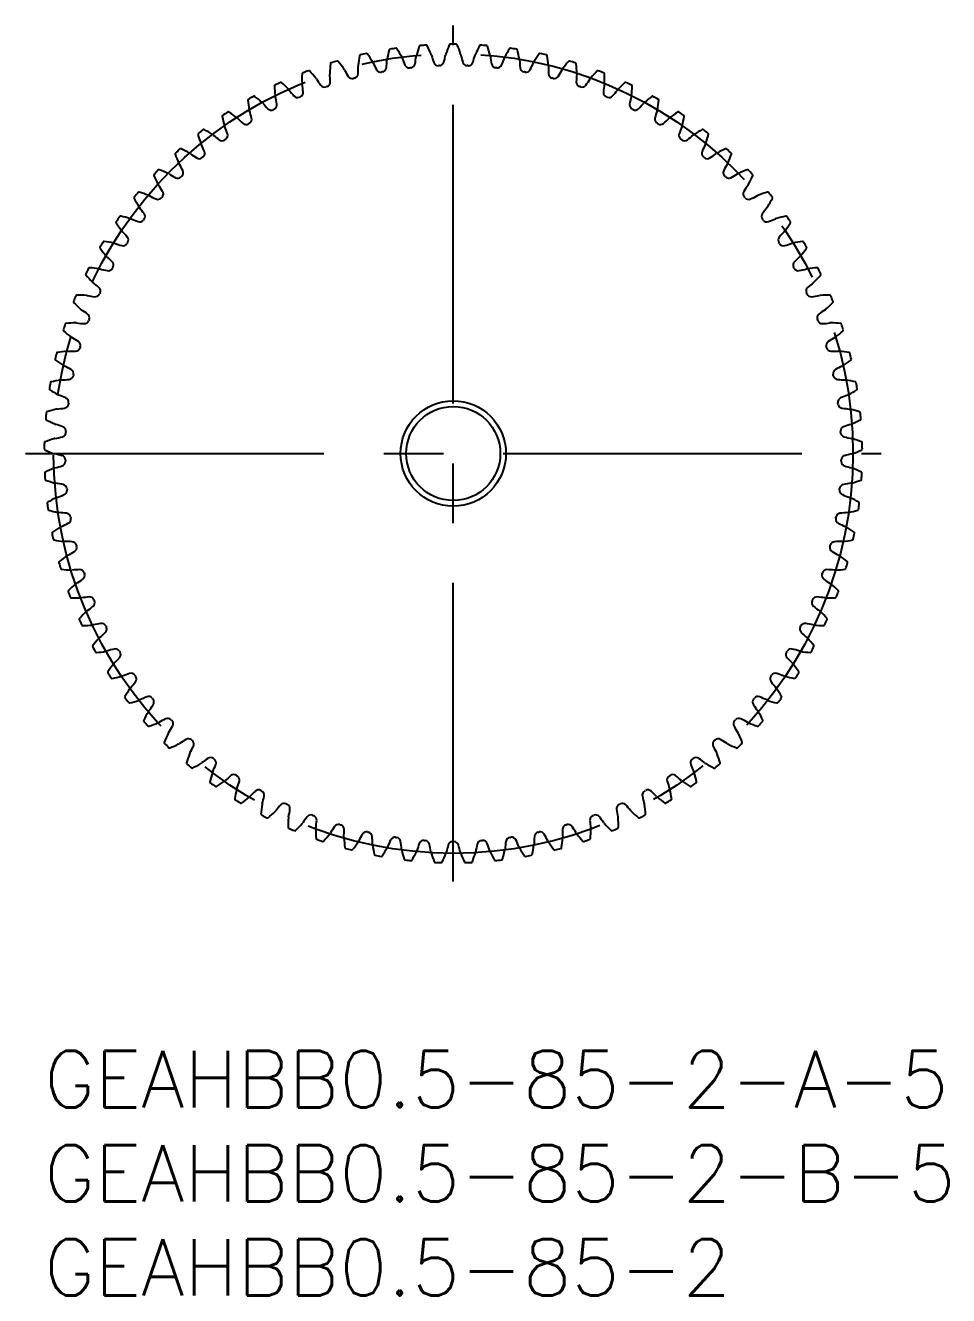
# Model space of a CAD drawing. Extents: x -1 to 93.5, y -13 to 68.5.
# Drawn here: x -1 to 48.1, y -13 to 54.5 of the extents above; entities that cross this region are included whole.
import ezdxf

# ---------------------------------------------------------------- set-up
doc = ezdxf.new("R2010")
doc.units = 0
doc.header["$LTSCALE"] = 0.5
doc.linetypes.add('CENTER', pattern=[50.8, 31.75, -6.35, 6.35, -6.35])
for name, color, linetype in [('MSM_CENTER', 1, 'CENTER'), ('MSM_CONTINUOUS', 7, 'CONTINUOUS'), ('MSM_PART_NUMBER', 7, 'CONTINUOUS')]:
    doc.layers.add(name, color=color, linetype=linetype)
doc.styles.get("Standard").update_dxf_attribs({"font": 'txt.shx', "height": 3, "bigfont": 'bigfont.shx'})

# ---------------------------------------------------------------- blocks, each defined once
blk = doc.blocks.new('*U2')
at = {"layer": 'MSM_PART_NUMBER'}
blk.add_text('GEAHBB0.5-85-2-A-5', height=3, dxfattribs=at).set_placement((0, -3))
blk = doc.blocks.new('*U3')
at = {"layer": 'MSM_PART_NUMBER'}
blk.add_text('GEAHBB0.5-85-2-B-5', height=3, dxfattribs=at).set_placement((0, -8))
blk = doc.blocks.new('*U4')
at = {"layer": 'MSM_PART_NUMBER'}
blk.add_text('GEAHBB0.5-85-2', height=3, dxfattribs=at).set_placement((0, -13))

msp = doc.modelspace()

# ---------------------------------------------------------------- linework, layer by layer
at = {"layer": 'MSM_CENTER'}
for p, q in [((21.75, 9), (21.75, 54.5)), ((-1, 31.75), (44.5, 31.75))]:
    msp.add_line(p, q, dxfattribs=at)
msp.add_circle((21.75, 31.75), 21.25, dxfattribs=at)
at = {"layer": 'MSM_CONTINUOUS'}
for radius in [2.8, 2.5]:
    msp.add_circle((21.75, 31.75), radius, dxfattribs=at)
for centre, radius, start, end in [((26.641, 51.111), 7.083, 161.19912, 165.29412), ((19.983, 53.378), 0.05, 94.67194, 161.19912), ((21.75, 31.75), 21.75, 93.79865, 94.67194), ((20.312, 53.402), 0.05, 27.27146, 93.79865), ((14.061, 50.18), 7.083, 23.17647, 27.27146), ((28.057, 50.697), 7.083, 156.96383, 161.05882), ((21.585, 53.449), 0.05, 90.43664, 156.96383), ((21.75, 31.75), 21.75, 89.56336, 90.43664), ((21.915, 53.449), 0.05, 23.03617, 89.56336), ((15.443, 50.697), 7.083, 18.94118, 23.03617), ((29.439, 50.18), 7.083, 152.72854, 156.82353), ((23.188, 53.402), 0.05, 86.20135, 152.72854), ((21.75, 31.75), 21.75, 85.32806, 86.20135), ((23.517, 53.378), 0.05, 18.80088, 85.32806), ((16.859, 51.111), 7.083, 14.70588, 18.80088), ((23.735, 51.62), 7.083, 169.66971, 173.76471), ((16.816, 52.882), 0.05, 103.14253, 169.66971), ((21.75, 31.75), 21.75, 102.26924, 103.14253), ((17.139, 52.954), 0.05, 35.74205, 102.26924), ((11.43, 48.846), 7.083, 31.64706, 35.74205), ((11.695, 52.978), 6.538, 353.58741, 357.13995), ((18.64, 52.631), 0.415, 169.52941, 177.24624), ((25.197, 51.42), 7.083, 165.43442, 169.52941), ((18.39, 53.188), 0.05, 98.90723, 165.43442), ((21.75, 31.75), 21.75, 98.03395, 98.90723), ((18.717, 53.237), 0.05, 31.50676, 98.03395), ((12.721, 49.561), 7.083, 27.41176, 31.50676), ((18.64, 52.631), 0.415, 19.69494, 27.41177), ((25.183, 54.986), 6.538, 199.80123, 203.35376), ((13.29, 53.662), 6.538, 349.35212, 352.90466), ((20.191, 52.804), 0.415, 165.29411, 173.01095), ((20.191, 52.804), 0.415, 15.45964, 23.17648), ((26.89, 54.669), 6.538, 195.56593, 199.11847), ((14.932, 54.227), 6.538, 345.11683, 348.66936), ((21.75, 52.862), 0.415, 161.05882, 168.77565), ((21.75, 52.862), 0.415, 11.22435, 18.94118), ((28.568, 54.227), 6.538, 191.33064, 194.88317), ((16.61, 54.669), 6.538, 340.88153, 344.43407), ((23.309, 52.804), 0.415, 156.82353, 164.54036), ((23.309, 52.804), 0.415, 6.98905, 14.70588), ((30.21, 53.662), 6.538, 187.09534, 190.64788), ((18.317, 54.986), 6.538, 336.64624, 340.19877), ((24.86, 52.631), 0.415, 152.58824, 160.30506), ((30.779, 49.561), 7.083, 148.49324, 152.58824), ((24.783, 53.237), 0.05, 81.96605, 148.49324), ((21.75, 31.75), 21.75, 81.09277, 81.96605), ((25.11, 53.188), 0.05, 14.56558, 81.09277), ((18.303, 51.42), 7.083, 10.47059, 14.56558), ((24.86, 52.631), 0.415, 2.75376, 10.47059), ((31.805, 52.978), 6.538, 182.86005, 186.41259), ((32.07, 48.846), 7.083, 144.25795, 148.35294), ((26.361, 52.954), 0.05, 77.73076, 144.25795), ((21.75, 31.75), 21.75, 76.85747, 77.73076), ((26.684, 52.882), 0.05, 10.33029, 76.85747), ((19.765, 51.62), 7.083, 6.23529, 10.33029), ((21.75, 31.75), 21.75, 110.73983, 111.61311), ((14.065, 52.044), 0.05, 44.21264, 110.73983), ((9.024, 47.139), 7.083, 40.11765, 44.21264), ((22.262, 51.713), 7.083, 173.90501, 178), ((15.269, 52.46), 0.05, 107.37782, 173.90501), ((21.75, 31.75), 21.75, 106.50453, 107.37782), ((15.585, 52.556), 0.05, 39.97735, 106.50453), ((10.196, 48.037), 7.083, 35.88235, 39.97735), ((15.598, 51.945), 0.415, 28.16552, 35.88236), ((21.723, 55.238), 6.538, 208.27181, 211.82435), ((10.155, 52.177), 6.538, 357.82271, 1.37524), ((17.107, 52.345), 0.415, 173.76469, 181.48154), ((17.107, 52.345), 0.415, 23.93023, 31.64707), ((23.458, 55.176), 6.538, 204.03652, 207.58906), ((17.884, 52.264), 0.25, 207.58906, 280.67232), ((21.75, 31.75), 20.625, 100.50415, 100.67232), ((17.944, 52.275), 0.25, 280.50415, 353.58741), ((19.41, 52.493), 0.25, 203.35376, 276.43703), ((21.75, 31.75), 20.625, 96.26886, 96.43703), ((19.471, 52.5), 0.25, 276.26886, 349.35212), ((20.948, 52.61), 0.25, 199.11847, 272.20173), ((21.75, 31.75), 20.625, 92.03356, 92.20173), ((21.009, 52.612), 0.25, 272.03356, 345.11683), ((22.491, 52.612), 0.25, 194.88317, 267.96644), ((21.75, 31.75), 20.625, 87.79827, 87.96644), ((22.552, 52.61), 0.25, 267.7983, 340.88153), ((24.029, 52.5), 0.25, 190.64788, 263.73114), ((21.75, 31.75), 20.625, 83.56297, 83.73114), ((24.09, 52.493), 0.25, 263.56301, 336.64624), ((25.556, 52.275), 0.25, 186.41259, 259.49585), ((21.75, 31.75), 20.625, 79.32768, 79.49585), ((25.616, 52.264), 0.25, 259.32772, 332.41094), ((20.042, 55.176), 6.538, 332.41094, 335.96348), ((26.393, 52.345), 0.415, 148.35294, 156.06977), ((26.393, 52.345), 0.415, 358.51846, 6.23529), ((33.345, 52.177), 6.538, 178.62476, 182.17729), ((21.777, 55.238), 6.538, 328.17565, 331.72819), ((27.902, 51.945), 0.415, 144.11765, 151.83448), ((33.304, 48.037), 7.083, 140.02265, 144.11765), ((27.915, 52.556), 0.05, 73.49547, 140.02265), ((21.75, 31.75), 21.75, 72.62218, 73.49547), ((28.231, 52.46), 0.05, 6.09499, 72.62218), ((21.238, 51.713), 7.083, 2, 6.09499), ((34.476, 47.139), 7.083, 135.78736, 139.88235), ((29.435, 52.044), 0.05, 69.26017, 135.78736), ((21.75, 31.75), 21.75, 68.38689, 69.26017), ((12.289, 51.279), 0.05, 115.84841, 182.37559), ((21.75, 31.75), 21.75, 114.97512, 115.84841), ((12.588, 51.421), 0.05, 48.44793, 114.97512), ((7.923, 46.157), 7.083, 44.35294, 48.44793), ((20.787, 51.696), 7.083, 178.1403, 182.23529), ((13.757, 51.924), 0.05, 111.61311, 178.1403), ((14.124, 51.436), 0.415, 182.23528, 189.95212), ((7.273, 50.246), 6.538, 6.2933, 9.84583), ((14.124, 51.436), 0.415, 32.40082, 40.11765), ((19.988, 55.172), 6.538, 212.50711, 216.05965), ((14.905, 51.471), 0.25, 216.05965, 289.14291), ((14.962, 51.491), 0.25, 288.97475, 2.05803), ((15.598, 51.945), 0.415, 177.99999, 185.71683), ((8.678, 51.265), 6.538, 2.058, 5.61054), ((16.38, 51.922), 0.25, 211.82435, 284.90761), ((21.75, 31.75), 20.625, 104.73945, 104.90761), ((16.439, 51.938), 0.25, 284.73946, 357.82274), ((27.061, 51.938), 0.25, 182.17729, 255.26055), ((21.75, 31.75), 20.625, 75.09239, 75.26055), ((27.12, 51.922), 0.25, 255.09242, 328.17565), ((34.822, 51.265), 6.538, 174.38946, 177.942), ((28.538, 51.491), 0.25, 177.942, 251.02526), ((27.902, 51.945), 0.415, 354.28317, 2), ((28.595, 51.471), 0.25, 250.85713, 323.94035), ((23.512, 55.172), 6.538, 323.94035, 327.49289), ((29.376, 51.436), 0.415, 139.88235, 147.59918), ((36.227, 50.246), 6.538, 170.15417, 173.7067), ((29.743, 51.924), 0.05, 1.8597, 68.38689), ((29.376, 51.436), 0.415, 350.04788, 357.76471), ((22.713, 51.696), 7.083, 357.76471, 1.8597), ((35.577, 46.157), 7.083, 131.55207, 135.64706), ((30.912, 51.421), 0.05, 65.02535, 131.55207), ((21.75, 31.75), 21.75, 64.15159, 65.02488), ((31.211, 51.279), 0.05, 357.62441, 64.15159), ((21.75, 31.75), 21.75, 119.21042, 120.0837), ((11.16, 50.69), 0.05, 52.68323, 119.21042), ((6.896, 45.097), 7.083, 48.58824, 52.68323), ((19.316, 51.57), 7.083, 182.37559, 186.47059), ((12.691, 50.819), 0.415, 186.47058, 194.18742), ((5.946, 49.126), 6.538, 10.52859, 14.08113), ((12.691, 50.819), 0.415, 36.63611, 44.35295), ((18.263, 54.978), 6.538, 216.7424, 220.29494), ((13.467, 50.911), 0.25, 220.29494, 293.3782), ((21.75, 31.75), 20.625, 113.21003, 113.3782), ((13.523, 50.936), 0.25, 293.21005, 6.2933), ((21.75, 31.75), 20.625, 108.97474, 109.14291), ((21.75, 31.75), 20.625, 70.85709, 71.02526), ((29.977, 50.936), 0.25, 173.7067, 246.78997), ((21.75, 31.75), 20.625, 66.6218, 66.78997), ((30.033, 50.911), 0.25, 246.62183, 319.70506), ((25.237, 54.978), 6.538, 319.70506, 323.2576), ((30.809, 50.819), 0.415, 135.64706, 143.36389), ((37.554, 49.126), 6.538, 165.91887, 169.47141), ((30.809, 50.819), 0.415, 345.81258, 353.52941), ((24.184, 51.57), 7.083, 353.52941, 357.62441), ((36.604, 45.097), 7.083, 127.31677, 131.41177), ((32.34, 50.69), 0.05, 60.79006, 127.31677), ((21.75, 31.75), 21.75, 59.9163, 60.78958), ((10.873, 50.527), 0.05, 120.0837, 186.61089), ((17.859, 51.337), 7.083, 186.61089, 190.70588), ((11.307, 50.098), 0.415, 190.70588, 198.42271), ((4.706, 47.912), 6.538, 14.76388, 18.31642), ((11.307, 50.098), 0.415, 40.87141, 48.58824), ((16.557, 54.657), 6.538, 220.9777, 224.53023), ((12.074, 50.247), 0.25, 224.53023, 297.6135), ((21.75, 31.75), 20.625, 117.44533, 117.6135), ((12.129, 50.276), 0.25, 297.44534, 10.52859), ((31.371, 50.276), 0.25, 169.47141, 242.55467), ((21.75, 31.75), 20.625, 62.3865, 62.55467), ((31.426, 50.247), 0.25, 242.38654, 315.46977), ((26.943, 54.657), 6.538, 315.46977, 319.0223), ((32.193, 50.098), 0.415, 131.41177, 139.12859), ((38.794, 47.912), 6.538, 161.68358, 165.23612), ((32.193, 50.098), 0.415, 341.57729, 349.29412), ((25.641, 51.337), 7.083, 349.29412, 353.38911), ((32.627, 50.527), 0.05, 353.38911, 59.9163), ((9.516, 49.672), 0.05, 124.319, 190.84618), ((16.423, 50.996), 7.083, 190.84618, 194.94118), ((21.75, 31.75), 21.75, 123.44571, 124.319), ((9.79, 49.857), 0.05, 56.91852, 123.44571), ((5.951, 43.963), 7.083, 52.82353, 56.91852), ((9.98, 49.277), 0.415, 45.1067, 52.82354), ((14.88, 54.211), 6.538, 225.21299, 228.76553), ((10.735, 49.482), 0.25, 228.76553, 301.84879), ((21.75, 31.75), 20.625, 121.68062, 121.84879), ((10.787, 49.514), 0.25, 301.68063, 14.76388), ((32.713, 49.514), 0.25, 165.23612, 238.31938), ((21.75, 31.75), 20.625, 58.15121, 58.31938), ((32.765, 49.482), 0.25, 238.15124, 311.23447), ((28.62, 54.211), 6.538, 311.23447, 314.78701), ((33.52, 49.277), 0.415, 127.17647, 134.8933), ((37.549, 43.963), 7.083, 123.08148, 127.17647), ((33.71, 49.857), 0.05, 56.55476, 123.08148), ((21.75, 31.75), 21.75, 55.681, 56.55429), ((27.077, 50.996), 7.083, 345.05882, 349.15382), ((33.984, 49.672), 0.05, 349.15372, 55.681), ((8.225, 48.72), 0.05, 128.55429, 195.08148), ((15.016, 50.55), 7.083, 195.08148, 199.17647), ((21.75, 31.75), 21.75, 127.681, 128.55429), ((8.486, 48.924), 0.05, 61.15382, 127.681), ((5.092, 42.763), 7.083, 57.05882, 61.15382), ((8.718, 48.359), 0.415, 49.34199, 57.05883), ((13.24, 53.642), 6.538, 229.44828, 233.00082), ((9.98, 49.277), 0.415, 194.94118, 202.65801), ((3.559, 46.609), 6.538, 18.99918, 22.55172), ((9.505, 48.656), 0.25, 305.91593, 18.99918), ((33.995, 48.656), 0.25, 161.00082, 234.08408), ((39.941, 46.609), 6.538, 157.44828, 161.00082), ((33.52, 49.277), 0.415, 337.34199, 345.05882), ((30.26, 53.642), 6.538, 306.99918, 310.55172), ((34.782, 48.359), 0.415, 122.94118, 130.65801), ((38.408, 42.763), 7.083, 118.84618, 122.94118), ((35.014, 48.924), 0.05, 52.319, 118.84618), ((21.75, 31.75), 21.75, 51.44571, 52.319), ((28.484, 50.55), 7.083, 340.82353, 344.91852), ((35.275, 48.72), 0.05, 344.91852, 51.44571), ((21.75, 31.75), 21.75, 131.9163, 132.78958), ((7.253, 47.897), 0.05, 65.38911, 131.9163), ((4.324, 41.503), 7.083, 61.29412, 65.38911), ((8.718, 48.359), 0.415, 199.17647, 206.8933), ((2.511, 45.225), 6.538, 23.23447, 26.78701), ((9.455, 48.62), 0.25, 233.00082, 306.08408), ((21.75, 31.75), 20.625, 125.91592, 126.08408), ((21.75, 31.75), 20.625, 53.91592, 54.08408), ((34.045, 48.62), 0.25, 233.91595, 306.99918), ((40.989, 45.225), 6.538, 153.21299, 156.76553), ((34.782, 48.359), 0.415, 333.1067, 340.82353), ((39.176, 41.503), 7.083, 114.61089, 118.70588), ((36.247, 47.897), 0.05, 48.0837, 114.61089), ((21.75, 31.75), 21.75, 47.21042, 48.0837), ((7.009, 47.675), 0.05, 132.78958, 199.31677), ((13.646, 50.001), 7.083, 199.31677, 203.41177), ((7.527, 47.352), 0.415, 53.57729, 61.29413), ((11.646, 52.954), 6.538, 233.68358, 237.23612), ((8.243, 47.666), 0.25, 237.23612, 310.31938), ((21.75, 31.75), 20.625, 130.15121, 130.31938), ((8.29, 47.706), 0.25, 310.15122, 23.23447), ((35.21, 47.706), 0.25, 156.76553, 229.84879), ((21.75, 31.75), 20.625, 49.68062, 49.84879), ((35.257, 47.666), 0.25, 229.68065, 302.76388), ((31.854, 52.954), 6.538, 302.76388, 306.31642), ((35.973, 47.352), 0.415, 118.70588, 126.42271), ((29.854, 50.001), 7.083, 336.58823, 340.68323), ((36.491, 47.675), 0.05, 340.68323, 47.21042), ((5.873, 46.542), 0.05, 137.02488, 203.55207), ((21.75, 31.75), 21.75, 136.15159, 137.02488), ((6.1, 46.783), 0.05, 69.62431, 136.15159), ((3.652, 40.189), 7.083, 65.52941, 69.6244), ((6.414, 46.259), 0.415, 57.81258, 65.52942), ((10.108, 52.15), 6.538, 237.91887, 241.47141), ((7.527, 47.352), 0.415, 203.41177, 211.12859), ((1.569, 43.767), 6.538, 27.46977, 31.0223), ((7.148, 46.668), 0.25, 314.38652, 27.46979), ((36.352, 46.668), 0.25, 152.53023, 225.6135), ((41.931, 43.767), 6.538, 148.9777, 152.53023), ((35.973, 47.352), 0.415, 328.87141, 336.58823), ((33.392, 52.15), 6.538, 298.52859, 302.08113), ((37.086, 46.259), 0.415, 114.47059, 122.18742), ((39.848, 40.189), 7.083, 110.37559, 114.47059), ((37.4, 46.783), 0.05, 43.84841, 110.37559), ((21.75, 31.75), 21.75, 42.97512, 43.84841), ((37.627, 46.542), 0.05, 336.44793, 42.97512), ((12.321, 49.353), 7.083, 203.55207, 207.64706), ((6.414, 46.259), 0.415, 207.64705, 215.36389), ((0.736, 42.244), 6.538, 31.70506, 35.2576), ((7.104, 46.625), 0.25, 241.47141, 314.55467), ((21.75, 31.75), 20.625, 134.3865, 134.55467), ((21.75, 31.75), 20.625, 45.44533, 45.6135), ((36.396, 46.625), 0.25, 225.44536, 298.52859), ((42.764, 42.244), 6.538, 144.7424, 148.29494), ((37.086, 46.259), 0.415, 324.63611, 332.35294), ((31.179, 49.353), 7.083, 332.35294, 336.44793), ((4.824, 45.33), 0.05, 141.26017, 207.78736), ((11.046, 48.608), 7.083, 207.78736, 211.88235), ((21.75, 31.75), 21.75, 140.38689, 141.26017), ((5.033, 45.586), 0.05, 73.8597, 140.38689), ((3.078, 38.83), 7.083, 69.76471, 73.8597), ((5.384, 45.086), 0.415, 62.04788, 69.76471), ((8.633, 51.235), 6.538, 242.15417, 245.7067), ((6.046, 45.503), 0.25, 245.7067, 318.78997), ((21.75, 31.75), 20.625, 138.6218, 138.78997), ((6.086, 45.549), 0.25, 318.62181, 31.70506), ((37.414, 45.549), 0.25, 148.29494, 221.3782), ((21.75, 31.75), 20.625, 41.21003, 41.3782), ((37.454, 45.503), 0.25, 221.21007, 294.2933), ((34.867, 51.235), 6.538, 294.2933, 297.84583), ((38.116, 45.086), 0.415, 110.23529, 117.95212), ((40.422, 38.83), 7.083, 106.1403, 110.23529), ((38.467, 45.586), 0.05, 39.61311, 106.1403), ((32.454, 48.608), 7.083, 328.11765, 332.21264), ((21.75, 31.75), 21.75, 38.73983, 39.61311), ((38.676, 45.33), 0.05, 332.21264, 38.73983), ((5.384, 45.086), 0.415, 211.88235, 219.59918), ((0.019, 40.663), 6.538, 35.94035, 39.49289), ((43.481, 40.663), 6.538, 140.50711, 144.05965), ((38.116, 45.086), 0.415, 320.40082, 328.11765), ((3.867, 44.042), 0.05, 145.49547, 212.02265), ((9.831, 47.772), 7.083, 212.02265, 216.11765), ((21.75, 31.75), 21.75, 144.62218, 145.49547), ((4.057, 44.314), 0.05, 78.0949, 144.62218), ((2.606, 37.432), 7.083, 74, 78.09499), ((4.444, 43.841), 0.415, 66.28317, 74.00001), ((7.23, 50.213), 6.538, 246.38946, 249.942), ((5.073, 44.306), 0.25, 249.942, 323.02526), ((21.75, 31.75), 20.625, 142.85709, 143.02526), ((5.11, 44.354), 0.25, 322.85711, 35.94035), ((38.39, 44.354), 0.25, 144.05965, 217.14291), ((21.75, 31.75), 20.625, 36.97474, 37.14291), ((38.427, 44.306), 0.25, 216.97477, 290.058), ((36.27, 50.213), 6.538, 290.058, 293.61054), ((39.056, 43.841), 0.415, 106, 113.71683), ((40.894, 37.432), 7.083, 101.90501, 106), ((33.669, 47.772), 7.083, 323.88235, 327.97735), ((39.443, 44.314), 0.05, 35.37782, 101.90501), ((21.75, 31.75), 21.75, 34.50453, 35.37782), ((39.633, 44.042), 0.05, 327.97735, 34.50453), ((4.444, 43.841), 0.415, 216.11765, 223.83448), ((-0.58, 39.034), 6.538, 40.17565, 43.72819), ((4.224, 43.091), 0.25, 327.09241, 40.17565), ((39.276, 43.091), 0.25, 139.82435, 212.90761), ((44.08, 39.034), 6.538, 136.27181, 139.82435), ((39.056, 43.841), 0.415, 316.16552, 323.88235), ((3.008, 42.688), 0.05, 149.73076, 216.25795), ((21.75, 31.75), 21.75, 148.85747, 149.73076), ((8.68, 46.848), 7.083, 216.25795, 220.35294), ((3.177, 42.973), 0.05, 82.33029, 148.85747), ((2.239, 36.002), 7.083, 78.23529, 82.33029), ((3.598, 42.53), 0.415, 70.51846, 78.2353), ((5.906, 49.09), 6.538, 250.62476, 254.17729), ((4.191, 43.04), 0.25, 254.17729, 327.26055), ((21.75, 31.75), 20.625, 147.09239, 147.26055), ((21.75, 31.75), 20.625, 32.73945, 32.90761), ((39.309, 43.04), 0.25, 212.73948, 285.82271), ((37.594, 49.09), 6.538, 285.82271, 289.37524), ((39.902, 42.53), 0.415, 101.76469, 109.48154), ((41.261, 36.002), 7.083, 97.66971, 101.76471), ((34.82, 46.848), 7.083, 319.64706, 323.74205), ((40.323, 42.973), 0.05, 31.14253, 97.66971), ((21.75, 31.75), 21.75, 30.26924, 31.14253), ((40.492, 42.688), 0.05, 323.74196, 30.26924), ((3.598, 42.53), 0.415, 220.35293, 228.06977), ((-1.057, 37.365), 6.538, 44.41094, 47.96348), ((3.435, 41.766), 0.25, 331.3277, 44.41094), ((40.065, 41.766), 0.25, 135.58906, 208.67232), ((44.557, 37.365), 6.538, 132.03652, 135.58906), ((39.902, 42.53), 0.415, 311.93023, 319.64706), ((2.252, 41.274), 0.05, 153.96605, 220.49324), ((21.75, 31.75), 21.75, 153.09277, 153.96605), ((7.601, 45.841), 7.083, 220.49324, 224.58824), ((2.399, 41.57), 0.05, 86.56558, 153.09277), ((1.978, 34.55), 7.083, 82.47059, 86.56558), ((2.852, 41.16), 0.415, 74.75376, 82.4706), ((4.669, 47.872), 6.538, 254.86005, 258.41259), ((3.405, 41.712), 0.25, 258.41259, 331.49585), ((21.75, 31.75), 20.625, 151.32768, 151.49585), ((21.75, 31.75), 20.625, 28.50415, 28.67232), ((40.095, 41.712), 0.25, 208.50418, 281.58741), ((38.831, 47.872), 6.538, 281.58741, 285.13995), ((40.648, 41.16), 0.415, 97.5294, 105.24624), ((41.522, 34.55), 7.083, 93.43442, 97.52941), ((35.899, 45.841), 7.083, 315.41176, 319.50676), ((41.101, 41.57), 0.05, 26.90723, 93.43442), ((21.75, 31.75), 21.75, 26.03395, 26.90723), ((41.248, 41.274), 0.05, 319.50666, 26.03395), ((2.852, 41.16), 0.415, 224.58822, 232.30506), ((-1.41, 35.665), 6.538, 48.64624, 52.19877), ((2.745, 40.386), 0.25, 335.563, 48.64624), ((40.755, 40.386), 0.25, 131.35376, 204.43703), ((44.91, 35.665), 6.538, 127.80123, 131.35376), ((40.648, 41.16), 0.415, 307.69494, 315.41176), ((1.602, 39.808), 0.05, 158.20135, 224.72854), ((21.75, 31.75), 21.75, 157.32806, 158.20135), ((1.727, 40.114), 0.05, 90.80088, 157.32806), ((1.825, 33.082), 7.083, 86.70588, 90.80088), ((2.208, 39.739), 0.415, 78.98905, 86.70589), ((3.525, 46.567), 6.538, 259.09534, 262.64788), ((2.72, 40.33), 0.25, 262.64788, 335.73114), ((21.75, 31.75), 20.625, 155.56297, 155.73114), ((21.75, 31.75), 20.625, 24.26886, 24.43703), ((40.78, 40.33), 0.25, 204.26889, 277.35212), ((39.975, 46.567), 6.538, 277.35212, 280.90466), ((41.292, 39.739), 0.415, 93.29411, 101.01095), ((41.675, 33.082), 7.083, 89.19912, 93.29412), ((41.773, 40.114), 0.05, 22.67194, 89.19912), ((21.75, 31.75), 21.75, 21.79865, 22.67194), ((41.898, 39.808), 0.05, 315.27146, 21.79865), ((6.598, 44.758), 7.083, 224.72854, 228.82353), ((2.208, 39.739), 0.415, 228.82353, 236.54036), ((-1.636, 33.944), 6.538, 52.88153, 56.43407), ((2.159, 38.959), 0.25, 339.79829, 52.88153), ((41.341, 38.959), 0.25, 127.11847, 200.20173), ((45.136, 33.944), 6.538, 123.56593, 127.11847), ((41.292, 39.739), 0.415, 303.45964, 311.17647), ((36.902, 44.758), 7.083, 311.17647, 315.27146), ((21.75, 31.75), 21.75, 161.56336, 162.43664), ((1.164, 38.613), 0.05, 95.03617, 161.56336), ((1.781, 31.607), 7.083, 90.94118, 95.03617), ((1.672, 38.274), 0.415, 83.22435, 90.94119), ((2.48, 45.18), 6.538, 263.33064, 266.88317), ((2.138, 38.901), 0.25, 266.88317, 339.96644), ((21.75, 31.75), 20.625, 159.79827, 159.96644), ((21.75, 31.75), 20.625, 20.03356, 20.20173), ((41.362, 38.901), 0.25, 200.0336, 273.11683), ((41.02, 45.18), 6.538, 273.11683, 276.66936), ((41.828, 38.274), 0.415, 89.05882, 96.77565), ((41.719, 31.607), 7.083, 84.96383, 89.05882), ((42.336, 38.613), 0.05, 18.43712, 84.96383), ((21.75, 31.75), 21.75, 17.56336, 18.43664), ((1.062, 38.298), 0.05, 162.43664, 228.96383), ((5.679, 43.603), 7.083, 228.96383, 233.05882), ((1.672, 38.274), 0.415, 233.05882, 240.77565), ((-1.734, 32.211), 6.538, 57.11683, 60.66936), ((45.234, 32.211), 6.538, 119.33064, 122.88317), ((41.828, 38.274), 0.415, 299.22435, 306.94118), ((37.821, 43.603), 7.083, 306.94118, 311.03617), ((42.438, 38.298), 0.05, 311.03617, 17.56336), ((1.846, 30.132), 7.083, 95.17647, 99.27146), ((1.245, 36.773), 0.415, 87.45964, 95.17648), ((1.541, 43.721), 6.538, 267.56593, 271.11847), ((1.664, 37.433), 0.25, 271.11847, 344.20173), ((1.68, 37.492), 0.25, 344.03358, 57.11683), ((21.75, 31.75), 20.625, 164.03356, 164.20173), ((41.82, 37.492), 0.25, 122.88317, 195.96644), ((21.75, 31.75), 20.625, 15.79827, 15.96644), ((41.836, 37.433), 0.25, 195.7983, 268.88153), ((41.959, 43.721), 6.538, 268.88153, 272.43407), ((42.255, 36.773), 0.415, 84.82353, 92.54036), ((41.654, 30.132), 7.083, 80.72854, 84.82353), ((0.634, 36.752), 0.05, 166.67194, 233.19912), ((21.75, 31.75), 21.75, 165.79865, 166.67194), ((4.848, 42.384), 7.083, 233.19912, 237.29412), ((0.713, 37.074), 0.05, 99.27146, 165.79865), ((38.652, 42.384), 7.083, 302.70588, 306.80088), ((42.787, 37.074), 0.05, 14.20182, 80.72854), ((21.75, 31.75), 21.75, 13.32806, 14.20135), ((42.866, 36.752), 0.05, 306.80088, 13.32806), ((1.245, 36.773), 0.415, 237.29411, 245.01095), ((-1.704, 30.476), 6.538, 61.35212, 64.90466), ((1.299, 35.934), 0.25, 275.35376, 348.43703), ((1.311, 35.994), 0.25, 348.26888, 61.35212), ((21.75, 31.75), 20.625, 168.26886, 168.43703), ((42.189, 35.994), 0.25, 118.64788, 191.73114), ((21.75, 31.75), 20.625, 11.56297, 11.73114), ((42.201, 35.934), 0.25, 191.56301, 264.64624), ((45.204, 30.476), 6.538, 115.09534, 118.64788), ((42.255, 36.773), 0.415, 294.98905, 302.70588), ((21.75, 31.75), 21.75, 170.03395, 170.90723), ((0.323, 35.179), 0.05, 170.90723, 237.43442), ((4.108, 41.107), 7.083, 237.43442, 241.52941), ((0.377, 35.506), 0.05, 103.50666, 170.03395), ((2.02, 28.667), 7.083, 99.41176, 103.50676), ((0.93, 35.245), 0.415, 91.69494, 99.41177), ((0.712, 42.195), 6.538, 271.80123, 275.35376), ((42.788, 42.195), 6.538, 264.64624, 268.19877), ((42.57, 35.245), 0.415, 80.58822, 88.30506), ((41.48, 28.667), 7.083, 76.49324, 80.58824), ((39.392, 41.107), 7.083, 298.47059, 302.56558), ((43.123, 35.506), 0.05, 9.96653, 76.49324), ((21.75, 31.75), 21.75, 9.09277, 9.96606), ((43.177, 35.179), 0.05, 302.56558, 9.09277), ((0.93, 35.245), 0.415, 241.52941, 249.24624), ((-1.546, 28.747), 6.538, 65.58741, 69.13995), ((1.053, 34.473), 0.25, 352.50417, 65.58741), ((21.75, 31.75), 20.625, 172.50415, 172.67232), ((42.447, 34.473), 0.25, 114.41259, 187.49585), ((21.75, 31.75), 20.625, 7.32768, 7.49585), ((45.046, 28.747), 6.538, 110.86005, 114.41259), ((42.57, 35.245), 0.415, 290.75376, 298.47059), ((21.75, 31.75), 21.75, 174.26924, 175.14253), ((0.158, 33.917), 0.05, 107.74196, 174.26924), ((2.302, 27.218), 7.083, 103.64706, 107.74205), ((0.728, 33.698), 0.415, 95.93023, 103.64707), ((-0.002, 40.613), 6.538, 276.03652, 279.58906), ((1.045, 34.412), 0.25, 279.58906, 352.67232), ((42.455, 34.412), 0.25, 187.32772, 260.41094), ((43.502, 40.613), 6.538, 260.41094, 263.96348), ((42.772, 33.698), 0.415, 76.35294, 84.06977), ((41.198, 27.218), 7.083, 72.25795, 76.35294), ((43.342, 33.917), 0.05, 5.73123, 72.25795), ((21.75, 31.75), 21.75, 4.85747, 5.73076), ((0.128, 33.587), 0.05, 175.14253, 241.66971), ((3.466, 39.778), 7.083, 241.66971, 245.76471), ((0.728, 33.698), 0.415, 245.76471, 253.48154), ((-1.26, 27.035), 6.538, 69.82271, 73.37524), ((0.909, 32.937), 0.25, 356.73947, 69.82271), ((42.591, 32.937), 0.25, 110.17729, 183.26055), ((44.76, 27.035), 6.538, 106.62476, 110.17729), ((42.772, 33.698), 0.415, 286.51846, 294.23529), ((40.034, 39.778), 7.083, 294.23529, 298.33029), ((43.372, 33.587), 0.05, 298.33029, 4.85747), ((2.69, 25.794), 7.083, 107.88235, 111.97735), ((0.642, 32.14), 0.415, 100.16552, 107.88236), ((-0.597, 38.982), 6.538, 280.27181, 283.82435), ((0.905, 32.876), 0.25, 283.82435, 356.90761), ((21.75, 31.75), 20.625, 176.73945, 176.90761), ((21.75, 31.75), 20.625, 3.09239, 3.26055), ((42.595, 32.876), 0.25, 183.09242, 256.17565), ((44.097, 38.982), 6.538, 256.17565, 259.72819), ((42.858, 32.14), 0.415, 72.11764, 79.83448), ((40.81, 25.794), 7.083, 68.02265, 72.11765), ((21.75, 31.75), 21.75, 178.50453, 179.37782), ((0.051, 31.986), 0.05, 179.37782, 245.90501), ((0.057, 32.316), 0.05, 111.97725, 178.50453), ((2.923, 38.406), 7.083, 245.90501, 250), ((0.642, 32.14), 0.415, 250, 257.71683), ((-0.849, 25.348), 6.538, 74.058, 77.61054), ((44.349, 25.348), 6.538, 102.38946, 105.942), ((42.858, 32.14), 0.415, 282.28317, 290), ((40.577, 38.406), 7.083, 290, 294.09499), ((43.443, 32.316), 0.05, 1.49594, 68.02265), ((43.449, 31.986), 0.05, 294.09499, 0.62218), ((21.75, 31.75), 21.75, 0.62218, 1.49547), ((-1.07, 37.312), 6.538, 284.50711, 288.05965), ((0.878, 31.395), 0.25, 0.97476, 74.058), ((0.879, 31.334), 0.25, 288.05965, 1.14291), ((21.75, 31.75), 20.625, 180.97474, 181.14291), ((21.75, 31.75), 20.625, 358.85709, 359.02526), ((42.621, 31.334), 0.25, 178.85713, 251.94035), ((42.622, 31.395), 0.25, 105.942, 179.02526), ((44.57, 37.312), 6.538, 251.94035, 255.49289), ((0.075, 30.713), 0.05, 116.21264, 182.73983), ((21.75, 31.75), 21.75, 182.73983, 183.61311), ((0.093, 30.382), 0.05, 183.61311, 250.1403), ((3.181, 24.403), 7.083, 112.11765, 116.21264), ((0.671, 30.58), 0.415, 104.40082, 112.11766), ((42.829, 30.58), 0.415, 67.88234, 75.59918), ((40.319, 24.403), 7.083, 63.78736, 67.88235), ((43.407, 30.382), 0.05, 289.8597, 356.38689), ((43.425, 30.713), 0.05, 357.26017, 63.78736), ((21.75, 31.75), 21.75, 356.38689, 357.26017), ((2.482, 36.998), 7.083, 250.1403, 254.23529), ((0.671, 30.58), 0.415, 254.23529, 261.95212), ((-0.315, 23.697), 6.538, 78.2933, 81.84583), ((0.961, 29.854), 0.25, 5.21005, 78.2933), ((0.967, 29.793), 0.25, 292.29494, 5.3782), ((21.75, 31.75), 20.625, 185.21003, 185.3782), ((42.533, 29.793), 0.25, 174.62183, 247.70506), ((21.75, 31.75), 20.625, 354.6218, 354.78997), ((42.539, 29.854), 0.25, 101.7067, 174.78997), ((43.815, 23.697), 6.538, 98.15417, 101.7067), ((42.829, 30.58), 0.415, 278.04788, 285.76471), ((41.018, 36.998), 7.083, 285.76471, 289.8597), ((0.211, 29.115), 0.05, 120.44793, 186.97512), ((21.75, 31.75), 21.75, 186.97512, 187.84841), ((3.775, 23.051), 7.083, 116.35294, 120.44793), ((0.815, 29.027), 0.415, 108.63611, 116.35295), ((-1.419, 35.612), 6.538, 288.7424, 292.29494), ((44.919, 35.612), 6.538, 247.70506, 251.2576), ((42.685, 29.027), 0.415, 63.64706, 71.36389), ((39.725, 23.051), 7.083, 59.55207, 63.64706), ((21.75, 31.75), 21.75, 352.15159, 353.02488), ((43.289, 29.115), 0.05, 353.02488, 59.55207), ((0.253, 28.787), 0.05, 187.84841, 254.37559), ((2.148, 35.56), 7.083, 254.37559, 258.47059), ((0.815, 29.027), 0.415, 258.47059, 266.18742), ((0.34, 22.089), 6.538, 82.52859, 86.08113), ((1.158, 28.324), 0.25, 9.44535, 82.52862), ((21.75, 31.75), 20.625, 189.44533, 189.6135), ((21.75, 31.75), 20.625, 350.3865, 350.55467), ((42.342, 28.324), 0.25, 97.47141, 170.55467), ((43.16, 22.089), 6.538, 93.91887, 97.47141), ((42.685, 29.027), 0.415, 273.81258, 281.52941), ((41.352, 35.56), 7.083, 281.52941, 285.6244), ((43.247, 28.787), 0.05, 285.62431, 352.15159), ((4.466, 21.748), 7.083, 120.58824, 124.68323), ((1.073, 27.488), 0.415, 112.87141, 120.58824), ((-1.641, 33.89), 6.538, 292.9777, 296.53023), ((1.168, 28.264), 0.25, 296.53023, 9.6135), ((42.332, 28.264), 0.25, 170.38654, 243.46977), ((45.141, 33.89), 6.538, 243.46977, 247.0223), ((42.427, 27.488), 0.415, 59.41177, 67.12859), ((39.034, 21.748), 7.083, 55.31677, 59.41177), ((0.464, 27.531), 0.05, 124.68323, 191.21042), ((21.75, 31.75), 21.75, 191.21042, 192.0837), ((0.531, 27.207), 0.05, 192.0837, 258.61089), ((1.92, 34.102), 7.083, 258.61089, 262.70588), ((1.073, 27.488), 0.415, 262.70588, 270.42271), ((1.112, 20.534), 6.538, 86.76388, 90.31642), ((1.467, 26.813), 0.25, 13.68065, 86.76388), ((42.033, 26.813), 0.25, 93.23612, 166.31938), ((42.388, 20.534), 6.538, 89.68358, 93.23612), ((42.427, 27.488), 0.415, 269.57729, 277.29412), ((41.58, 34.102), 7.083, 277.29412, 281.38911), ((42.969, 27.207), 0.05, 281.38901, 347.9163), ((21.75, 31.75), 21.75, 347.9163, 348.78958), ((43.036, 27.531), 0.05, 348.78958, 55.31677), ((1.444, 25.973), 0.415, 117.1067, 124.82354), ((-1.735, 32.157), 6.538, 297.21299, 300.76553), ((1.482, 26.753), 0.25, 300.76553, 13.84879), ((21.75, 31.75), 20.625, 193.68062, 193.84879), ((42.018, 26.753), 0.25, 166.15124, 239.23447), ((21.75, 31.75), 20.625, 346.15121, 346.31938), ((45.235, 32.157), 6.538, 239.23447, 242.78701), ((42.056, 25.973), 0.415, 55.17647, 62.8933), ((0.834, 25.971), 0.05, 128.91852, 195.44571), ((21.75, 31.75), 21.75, 195.44571, 196.319), ((5.252, 20.499), 7.083, 124.82353, 128.91852), ((38.248, 20.499), 7.083, 51.08148, 55.17647), ((21.75, 31.75), 21.75, 343.681, 344.55429), ((42.666, 25.971), 0.05, 344.55476, 51.08148), ((0.924, 25.653), 0.05, 196.319, 262.84618), ((1.8, 32.631), 7.083, 262.84618, 266.94118), ((1.444, 25.973), 0.415, 266.94118, 274.65801), ((1.997, 19.041), 6.538, 90.99918, 94.55172), ((-1.701, 30.421), 6.538, 301.44828, 305.00082), ((1.887, 25.328), 0.25, 17.91594, 90.99918), ((1.906, 25.27), 0.25, 305.00082, 18.08408), ((21.75, 31.75), 20.625, 197.91592, 198.08408), ((41.594, 25.27), 0.25, 161.91595, 234.99918), ((21.75, 31.75), 20.625, 341.91592, 342.08408), ((41.613, 25.328), 0.25, 89.00082, 162.08408), ((45.201, 30.421), 6.538, 234.99918, 238.55172), ((41.503, 19.041), 6.538, 85.44828, 89.00082), ((42.056, 25.973), 0.415, 265.34199, 273.05882), ((41.7, 32.631), 7.083, 273.05882, 277.15382), ((42.576, 25.653), 0.05, 277.15382, 343.681), ((1.318, 24.442), 0.05, 133.15372, 199.681), ((21.75, 31.75), 21.75, 199.681, 200.55429), ((6.128, 19.311), 7.083, 129.05882, 133.15382), ((1.926, 24.489), 0.415, 121.34199, 129.05883), ((41.574, 24.489), 0.415, 50.94118, 58.65801), ((37.372, 19.311), 7.083, 46.84618, 50.94118), ((21.75, 31.75), 21.75, 339.44571, 340.319), ((42.182, 24.442), 0.05, 340.319, 46.84618), ((1.431, 24.131), 0.05, 200.55429, 267.08148), ((1.79, 31.155), 7.083, 267.08148, 271.17647), ((1.926, 24.489), 0.415, 271.17647, 278.8933), ((2.989, 17.617), 6.538, 95.23447, 98.78701), ((-1.539, 28.693), 6.538, 305.68358, 309.23612), ((2.416, 23.879), 0.25, 22.15123, 95.23447), ((2.439, 23.822), 0.25, 309.23612, 22.31938), ((21.75, 31.75), 20.625, 202.15121, 202.31938), ((41.061, 23.822), 0.25, 157.68065, 230.76388), ((21.75, 31.75), 20.625, 337.68062, 337.84879), ((41.084, 23.879), 0.25, 84.76553, 157.84879), ((45.039, 28.693), 6.538, 230.76388, 234.31642), ((40.511, 17.617), 6.538, 81.21299, 84.76553), ((41.574, 24.489), 0.415, 261.1067, 268.82353), ((41.71, 31.155), 7.083, 268.82353, 272.91852), ((42.069, 24.131), 0.05, 272.91852, 339.44571), ((1.913, 22.953), 0.05, 137.38911, 203.9163), ((7.09, 18.191), 7.083, 133.29412, 137.38911), ((2.517, 23.044), 0.415, 125.57729, 133.29413), ((40.983, 23.044), 0.415, 46.70588, 54.42271), ((36.41, 18.191), 7.083, 42.61089, 46.70588), ((41.587, 22.953), 0.05, 336.08417, 42.61089), ((21.75, 31.75), 21.75, 203.9163, 204.78958), ((2.05, 22.651), 0.05, 204.78958, 271.31677), ((1.888, 29.683), 7.083, 271.31677, 275.41177), ((2.517, 23.044), 0.415, 275.41177, 283.12859), ((4.084, 16.27), 6.538, 99.46977, 103.0223), ((3.05, 22.473), 0.25, 26.38653, 99.46977), ((3.077, 22.418), 0.25, 313.47141, 26.55467), ((21.75, 31.75), 20.625, 206.3865, 206.55467), ((40.423, 22.418), 0.25, 153.44536, 226.52859), ((21.75, 31.75), 20.625, 333.44533, 333.6135), ((40.45, 22.473), 0.25, 80.53023, 153.6135), ((39.416, 16.27), 6.538, 76.9777, 80.53023), ((40.983, 23.044), 0.415, 256.87141, 264.58823), ((41.612, 29.683), 7.083, 264.58823, 268.68323), ((41.45, 22.651), 0.05, 268.68313, 335.21042), ((21.75, 31.75), 21.75, 335.21042, 336.0837), ((8.131, 17.145), 7.083, 137.52941, 141.62441), ((3.212, 21.648), 0.415, 129.81258, 137.52942), ((-1.249, 26.981), 6.538, 309.91887, 313.47141), ((44.749, 26.981), 6.538, 226.52859, 230.08113), ((40.288, 21.648), 0.415, 42.47059, 50.18742), ((35.369, 17.145), 7.083, 38.37559, 42.47059), ((2.617, 21.512), 0.05, 141.62441, 208.15159), ((21.75, 31.75), 21.75, 208.15159, 209.02488), ((2.775, 21.221), 0.05, 209.02488, 275.55207), ((2.095, 28.222), 7.083, 275.55207, 279.64706), ((3.212, 21.648), 0.415, 279.64706, 287.36389), ((5.276, 15.008), 6.538, 103.70506, 107.2576), ((3.786, 21.117), 0.25, 30.62182, 103.70506), ((21.75, 31.75), 20.625, 210.6218, 210.78997), ((3.817, 21.064), 0.25, 317.7067, 30.78997), ((39.683, 21.064), 0.25, 149.21007, 222.2933), ((21.75, 31.75), 20.625, 329.21003, 329.3782), ((39.714, 21.117), 0.25, 76.29494, 149.3782), ((38.224, 15.008), 6.538, 72.7424, 76.29494), ((40.288, 21.648), 0.415, 252.63611, 260.35294), ((41.405, 28.222), 7.083, 260.35294, 264.44793), ((40.725, 21.221), 0.05, 264.44793, 330.97512), ((21.75, 31.75), 21.75, 330.97512, 331.84841), ((40.883, 21.512), 0.05, 331.84888, 38.37559), ((9.247, 16.179), 7.083, 141.76471, 145.8597), ((4.009, 20.306), 0.415, 134.04788, 141.76472), ((-0.834, 25.296), 6.538, 314.15417, 317.7067), ((44.334, 25.296), 6.538, 222.2933, 225.84583), ((39.491, 20.306), 0.415, 38.23529, 45.95212), ((34.253, 16.179), 7.083, 34.1403, 38.23529), ((3.425, 20.127), 0.05, 145.8597, 212.38689), ((21.75, 31.75), 21.75, 212.38689, 213.26017), ((3.605, 19.849), 0.05, 213.26065, 279.78736), ((2.409, 26.78), 7.083, 279.78736, 283.88235), ((4.009, 20.306), 0.415, 283.88235, 291.59918), ((6.557, 13.837), 6.538, 107.94035, 111.49289), ((4.62, 19.819), 0.25, 34.85712, 107.94035), ((-0.296, 23.646), 6.538, 318.38946, 321.942), ((21.75, 31.75), 20.625, 214.85709, 215.02526), ((4.655, 19.769), 0.25, 321.942, 35.02526), ((38.845, 19.769), 0.25, 144.97477, 218.058), ((21.75, 31.75), 20.625, 324.97474, 325.14291), ((43.796, 23.646), 6.538, 218.058, 221.61054), ((38.88, 19.819), 0.25, 72.05965, 145.14291), ((36.943, 13.837), 6.538, 68.50711, 72.05965), ((39.491, 20.306), 0.415, 248.40082, 256.11765), ((41.091, 26.78), 7.083, 256.11765, 260.21264), ((39.895, 19.849), 0.05, 260.21264, 326.73983), ((21.75, 31.75), 21.75, 326.73983, 327.61311), ((40.075, 20.127), 0.05, 327.61359, 34.1403), ((10.431, 15.299), 7.083, 146, 150.09499), ((4.903, 19.027), 0.415, 138.28317, 146.00001), ((38.597, 19.027), 0.415, 34, 41.71683), ((33.069, 15.299), 7.083, 29.90501, 34), ((4.334, 18.805), 0.05, 150.09499, 216.62218), ((21.75, 31.75), 21.75, 216.62218, 217.49547), ((4.533, 18.541), 0.05, 217.49594, 284.02265), ((2.829, 25.365), 7.083, 284.02265, 288.11765), ((4.903, 19.027), 0.415, 288.11765, 295.83448), ((7.922, 12.763), 6.538, 112.17565, 115.72819), ((5.548, 18.587), 0.25, 39.09241, 112.17568), ((0.363, 22.04), 6.538, 322.62476, 326.17729), ((21.75, 31.75), 20.625, 219.09239, 219.26055), ((5.587, 18.539), 0.25, 326.17729, 39.26055), ((37.913, 18.539), 0.25, 140.73948, 213.82271), ((43.137, 22.04), 6.538, 213.82271, 217.37524), ((21.75, 31.75), 20.625, 320.73945, 320.90761), ((37.952, 18.587), 0.25, 67.82435, 140.90761), ((35.578, 12.763), 6.538, 64.27181, 67.82435), ((38.597, 19.027), 0.415, 244.16552, 251.88235), ((40.671, 25.365), 7.083, 251.88235, 255.97735), ((38.967, 18.541), 0.05, 255.97735, 322.50453), ((21.75, 31.75), 21.75, 322.50453, 323.37782), ((39.166, 18.805), 0.05, 323.37782, 29.90501), ((5.337, 17.554), 0.05, 154.33029, 220.85747), ((11.677, 14.508), 7.083, 150.23529, 154.33029), ((5.888, 17.818), 0.415, 142.51846, 150.2353), ((9.362, 11.794), 6.538, 116.41094, 119.96348), ((6.565, 17.426), 0.25, 43.32771, 116.41094), ((21.75, 31.75), 20.625, 223.32768, 223.49585), ((6.607, 17.382), 0.25, 330.41259, 43.49585), ((36.893, 17.382), 0.25, 136.50418, 209.58741), ((21.75, 31.75), 20.625, 316.50415, 316.67232), ((36.935, 17.426), 0.25, 63.58906, 136.67232), ((34.138, 11.794), 6.538, 60.03652, 63.58906), ((37.612, 17.818), 0.415, 29.76471, 37.48154), ((31.823, 14.508), 7.083, 25.66971, 29.76471), ((38.163, 17.554), 0.05, 319.14253, 25.66971), ((21.75, 31.75), 21.75, 220.85747, 221.73076), ((5.556, 17.306), 0.05, 221.73076, 288.25795), ((3.352, 23.985), 7.083, 288.25795, 292.35294), ((5.888, 17.818), 0.415, 292.35294, 300.06977), ((6.96, 16.685), 0.415, 146.75376, 154.4706), ((1.138, 20.487), 6.538, 326.86005, 330.41259), ((42.362, 20.487), 6.538, 209.58741, 213.13995), ((36.54, 16.685), 0.415, 25.52941, 33.24624), ((37.612, 17.818), 0.415, 239.93023, 247.64706), ((40.148, 23.985), 7.083, 247.64706, 251.74205), ((37.944, 17.306), 0.05, 251.74205, 318.26924), ((21.75, 31.75), 21.75, 318.26924, 319.14253), ((6.431, 16.381), 0.05, 158.56558, 225.09277), ((12.978, 13.811), 7.083, 154.47059, 158.56558), ((21.75, 31.75), 21.75, 225.09277, 225.96605), ((3.976, 22.648), 7.083, 292.49324, 296.58824), ((6.96, 16.685), 0.415, 296.58824, 304.30506), ((10.869, 10.934), 6.538, 120.64624, 124.19877), ((7.664, 16.344), 0.25, 47.563, 120.64624), ((21.75, 31.75), 20.625, 227.56297, 227.73114), ((7.709, 16.303), 0.25, 334.64788, 47.73114), ((35.791, 16.303), 0.25, 132.26889, 205.35212), ((21.75, 31.75), 20.625, 312.26886, 312.43703), ((35.836, 16.344), 0.25, 59.35376, 132.43703), ((32.631, 10.934), 6.538, 55.80123, 59.35376), ((36.54, 16.685), 0.415, 235.69494, 243.41176), ((39.524, 22.648), 7.083, 243.41176, 247.50676), ((21.75, 31.75), 21.75, 314.03395, 314.90723), ((30.522, 13.811), 7.083, 21.43442, 25.52941), ((37.069, 16.381), 0.05, 314.90723, 21.43442), ((6.667, 16.149), 0.05, 225.96605, 292.49324), ((14.326, 13.212), 7.083, 158.70588, 162.80088), ((8.113, 15.633), 0.415, 150.98905, 158.70589), ((2.026, 18.995), 6.538, 331.09534, 334.64788), ((12.436, 10.187), 6.538, 124.88153, 128.43407), ((8.84, 15.346), 0.25, 51.7983, 124.88153), ((21.75, 31.75), 20.625, 231.79827, 231.96644), ((21.75, 31.75), 20.625, 308.03356, 308.20173), ((34.66, 15.346), 0.25, 55.11847, 128.20164), ((31.064, 10.187), 6.538, 51.56593, 55.11847), ((41.474, 18.995), 6.538, 205.35212, 208.90466), ((35.387, 15.633), 0.415, 21.29412, 29.01095), ((29.174, 13.212), 7.083, 17.19912, 21.29412), ((36.833, 16.149), 0.05, 247.50676, 314.03395), ((7.608, 15.292), 0.05, 162.80088, 229.32806), ((21.75, 31.75), 21.75, 229.32806, 230.20135), ((7.86, 15.078), 0.05, 230.20135, 296.72854), ((4.697, 21.36), 7.083, 296.72854, 300.82353), ((8.113, 15.633), 0.415, 300.82353, 308.54036), ((3.022, 17.573), 6.538, 335.33064, 338.88317), ((8.888, 15.308), 0.25, 338.88317, 51.96644), ((34.612, 15.308), 0.25, 128.03359, 201.11683), ((40.478, 17.573), 6.538, 201.11683, 204.66936), ((35.387, 15.633), 0.415, 231.45964, 239.17647), ((38.803, 21.36), 7.083, 239.17647, 243.27146), ((35.64, 15.078), 0.05, 243.27146, 309.79865), ((21.75, 31.75), 21.75, 309.79865, 310.67194), ((35.892, 15.292), 0.05, 310.67194, 17.19912), ((8.862, 14.292), 0.05, 167.03617, 233.56336), ((15.716, 12.714), 7.083, 162.94118, 167.03617), ((21.75, 31.75), 21.75, 233.56336, 234.43664), ((9.341, 14.67), 0.415, 155.22435, 162.94118), ((5.511, 20.129), 7.083, 300.96383, 305.05882), ((9.341, 14.67), 0.415, 305.05882, 312.77565), ((14.054, 9.558), 6.538, 129.11683, 132.66936), ((10.087, 14.437), 0.25, 56.03359, 129.11683), ((21.75, 31.75), 20.625, 236.03356, 236.20173), ((4.12, 16.229), 6.538, 339.56593, 343.11847), ((10.138, 14.403), 0.25, 343.11847, 56.20173), ((33.362, 14.403), 0.25, 123.7983, 196.88153), ((39.38, 16.229), 6.538, 196.88153, 200.43407), ((21.75, 31.75), 20.625, 303.79827, 303.96644), ((33.413, 14.437), 0.25, 50.88317, 123.96634), ((29.446, 9.558), 6.538, 47.33064, 50.88317), ((34.159, 14.67), 0.415, 227.22435, 234.94118), ((37.989, 20.129), 7.083, 234.94118, 239.03617), ((21.75, 31.75), 21.75, 305.56336, 306.43664), ((34.159, 14.67), 0.415, 17.05882, 24.77565), ((27.784, 12.714), 7.083, 12.96383, 17.05882), ((34.638, 14.292), 0.05, 306.43664, 12.96383), ((9.129, 14.098), 0.05, 234.43664, 300.96383), ((17.138, 12.321), 7.083, 167.17647, 171.27146), ((10.636, 13.801), 0.415, 159.45964, 167.17648), ((10.636, 13.801), 0.415, 309.29412, 317.01095), ((15.714, 9.05), 6.538, 133.35212, 136.90466), ((11.397, 13.623), 0.25, 60.26888, 133.35212), ((21.75, 31.75), 20.625, 240.26886, 240.43703), ((11.451, 13.593), 0.25, 347.35376, 60.43703), ((5.315, 14.969), 6.538, 343.80123, 347.35376), ((32.049, 13.593), 0.25, 119.56301, 192.64624), ((38.185, 14.969), 6.538, 192.64624, 196.19877), ((21.75, 31.75), 20.625, 299.56297, 299.73114), ((32.103, 13.623), 0.25, 46.64788, 119.73105), ((27.786, 9.05), 6.538, 43.09534, 46.64788), ((32.864, 13.801), 0.415, 222.98905, 230.70588), ((32.864, 13.801), 0.415, 12.82353, 20.54036), ((26.362, 12.321), 7.083, 8.72854, 12.82353), ((34.371, 14.098), 0.05, 239.03617, 305.56336), ((10.186, 13.388), 0.05, 171.27146, 237.79865), ((21.75, 31.75), 21.75, 237.79865, 238.67194), ((10.467, 13.214), 0.05, 238.67194, 305.19912), ((6.413, 18.961), 7.083, 305.19912, 309.29412), ((18.586, 12.033), 7.083, 171.41176, 175.50676), ((11.992, 13.029), 0.415, 163.69494, 171.41177), ((17.407, 8.667), 6.538, 137.58741, 141.13995), ((12.764, 12.908), 0.25, 64.50418, 137.58741), ((21.75, 31.75), 20.625, 244.50415, 244.67232), ((12.82, 12.882), 0.25, 351.58906, 64.67232), ((6.599, 13.801), 6.538, 348.03652, 351.58906), ((30.68, 12.882), 0.25, 115.32771, 188.41094), ((36.901, 13.801), 6.538, 188.41094, 191.96348), ((21.75, 31.75), 20.625, 295.32768, 295.49585), ((30.736, 12.908), 0.25, 42.41259, 115.49585), ((26.093, 8.667), 6.538, 38.86005, 42.41259), ((31.508, 13.029), 0.415, 8.58824, 16.30506), ((24.914, 12.033), 7.083, 4.49324, 8.58824), ((37.087, 18.961), 7.083, 230.70588, 234.80088), ((33.033, 13.214), 0.05, 234.80078, 301.32806), ((21.75, 31.75), 21.75, 301.32806, 302.20135), ((33.314, 13.388), 0.05, 302.20135, 8.72854), ((11.574, 12.584), 0.05, 175.50666, 242.03395), ((21.75, 31.75), 21.75, 242.03395, 242.90723), ((11.867, 12.431), 0.05, 242.90723, 309.43442), ((7.4, 17.863), 7.083, 309.43442, 313.52941), ((11.992, 13.029), 0.415, 313.52941, 321.24624), ((20.05, 11.853), 7.083, 175.64706, 179.74205), ((13.401, 12.359), 0.415, 167.93023, 175.64706), ((19.124, 8.409), 6.538, 141.82271, 145.37524), ((14.181, 12.296), 0.25, 68.73947, 141.82271), ((21.75, 31.75), 20.625, 248.73945, 248.90761), ((14.238, 12.274), 0.25, 355.82435, 68.90761), ((7.966, 12.731), 6.538, 352.27181, 355.82435), ((29.262, 12.274), 0.25, 111.09242, 184.17565), ((35.534, 12.731), 6.538, 184.17565, 187.72819), ((21.75, 31.75), 20.625, 291.09239, 291.26055), ((29.319, 12.296), 0.25, 38.17729, 111.26046), ((24.376, 8.409), 6.538, 34.62476, 38.17729), ((30.099, 12.359), 0.415, 4.35294, 12.06977), ((23.45, 11.853), 7.083, 0.25795, 4.35294), ((31.508, 13.029), 0.415, 218.75376, 226.47059), ((36.1, 17.863), 7.083, 226.47059, 230.56558), ((31.633, 12.431), 0.05, 230.56558, 297.09277), ((21.75, 31.75), 21.75, 297.09277, 297.96605), ((31.926, 12.584), 0.05, 297.96605, 4.49324), ((13.017, 11.885), 0.05, 179.74205, 246.26924), ((21.75, 31.75), 21.75, 246.26924, 247.14253), ((13.321, 11.754), 0.05, 247.14253, 313.66971), ((8.464, 16.841), 7.083, 313.66971, 317.76471), ((13.401, 12.359), 0.415, 317.76471, 325.48154), ((14.856, 11.796), 0.415, 172.16552, 179.88236), ((21.524, 11.782), 7.083, 179.88235, 183.97735), ((9.602, 15.901), 7.083, 317.90501, 322), ((14.856, 11.796), 0.415, 322, 329.71683), ((20.855, 8.279), 6.538, 146.058, 149.61054), ((15.638, 11.79), 0.25, 72.97477, 146.058), ((21.75, 31.75), 20.625, 252.97474, 253.14291), ((15.697, 11.772), 0.25, 0.05965, 73.14291), ((9.408, 11.765), 6.538, 356.50711, 0.05965), ((22.591, 8.277), 6.538, 150.2933, 153.84583), ((17.129, 11.393), 0.25, 77.21006, 150.2933), ((21.75, 31.75), 20.625, 257.21003, 257.3782), ((17.189, 11.379), 0.25, 4.29494, 77.3782), ((26.311, 11.379), 0.25, 102.62183, 175.70506), ((21.75, 31.75), 20.625, 282.6218, 282.78997), ((26.371, 11.393), 0.25, 29.7067, 102.78997), ((20.909, 8.277), 6.538, 26.15417, 29.7067), ((27.803, 11.772), 0.25, 106.85712, 179.94035), ((34.092, 11.765), 6.538, 179.94035, 183.49289), ((21.75, 31.75), 20.625, 286.85709, 287.02526), ((27.862, 11.79), 0.25, 33.942, 107.02526), ((22.645, 8.279), 6.538, 30.38946, 33.942), ((28.644, 11.796), 0.415, 210.28317, 218), ((33.898, 15.901), 7.083, 218, 222.09499), ((21.976, 11.782), 7.083, 356.02265, 0.11765), ((28.644, 11.796), 0.415, 0.11765, 7.83448), ((30.099, 12.359), 0.415, 214.51846, 222.23529), ((35.036, 16.841), 7.083, 222.23529, 226.33029), ((30.179, 11.754), 0.05, 226.33029, 292.85747), ((21.75, 31.75), 21.75, 292.85747, 293.73076), ((30.483, 11.885), 0.05, 293.73076, 0.25795), ((14.508, 11.294), 0.05, 183.97735, 250.50453), ((21.75, 31.75), 21.75, 250.50453, 251.37782), ((14.821, 11.186), 0.05, 251.37829, 317.90501), ((16.349, 11.341), 0.415, 176.40082, 184.11765), ((23, 11.82), 7.083, 184.11765, 188.21264), ((16.039, 10.815), 0.05, 188.21264, 254.73983), ((10.805, 15.047), 7.083, 322.1403, 326.23529), ((16.349, 11.341), 0.415, 326.23529, 333.95212), ((10.918, 10.909), 6.538, 0.7424, 4.29494), ((17.871, 10.998), 0.415, 180.63611, 188.35294), ((24.468, 11.967), 7.083, 188.35294, 192.44793), ((17.871, 10.998), 0.415, 330.47059, 338.18742), ((24.322, 8.403), 6.538, 154.52859, 158.08113), ((18.645, 11.107), 0.25, 81.44536, 154.52859), ((21.75, 31.75), 20.625, 261.44533, 261.6135), ((18.705, 11.098), 0.25, 8.53023, 81.6135), ((12.486, 10.165), 6.538, 4.9777, 8.53023), ((26.039, 8.657), 6.538, 158.76388, 162.31642), ((20.178, 10.934), 0.25, 85.68065, 158.76388), ((21.75, 31.75), 20.625, 265.68062, 265.84879), ((20.239, 10.93), 0.25, 12.76553, 85.84879), ((14.106, 9.54), 6.538, 9.21299, 12.76553), ((27.733, 9.036), 6.538, 162.99918, 166.55172), ((21.719, 10.875), 0.25, 89.91595, 162.99918), ((21.75, 31.75), 20.625, 269.91592, 270.08408), ((21.781, 10.875), 0.25, 17.00082, 90.08408), ((15.767, 9.036), 6.538, 13.44828, 17.00082), ((29.394, 9.54), 6.538, 167.23447, 170.78701), ((23.261, 10.93), 0.25, 94.15124, 167.23447), ((21.75, 31.75), 20.625, 274.15121, 274.31938), ((23.322, 10.934), 0.25, 21.23612, 94.31938), ((17.461, 8.657), 6.538, 17.68358, 21.23612), ((31.014, 10.165), 6.538, 171.46977, 175.0223), ((24.795, 11.098), 0.25, 98.38653, 171.46977), ((21.75, 31.75), 20.625, 278.3865, 278.55467), ((24.855, 11.107), 0.25, 25.47141, 98.55467), ((19.178, 8.403), 6.538, 21.91887, 25.47141), ((25.629, 10.998), 0.415, 201.81258, 209.52941), ((19.032, 11.967), 7.083, 347.55207, 351.64706), ((25.629, 10.998), 0.415, 351.64706, 359.36389), ((32.582, 10.909), 6.538, 175.70506, 179.2576), ((27.151, 11.341), 0.415, 206.04788, 213.76471), ((32.695, 15.047), 7.083, 213.76471, 217.8597), ((27.461, 10.815), 0.05, 285.26065, 351.78736), ((20.5, 11.82), 7.083, 351.78736, 355.88235), ((27.151, 11.341), 0.415, 355.88235, 3.59918), ((28.679, 11.186), 0.05, 222.09499, 288.62218), ((21.75, 31.75), 21.75, 288.62218, 289.49547), ((28.992, 11.294), 0.05, 289.49547, 356.02265), ((21.75, 31.75), 21.75, 254.73983, 255.61311), ((16.358, 10.731), 0.05, 255.61311, 322.1403), ((17.6, 10.45), 0.05, 192.44793, 258.97512), ((21.75, 31.75), 21.75, 258.97512, 259.84841), ((17.925, 10.39), 0.05, 259.84888, 326.37559), ((12.069, 14.284), 7.083, 326.37559, 330.47059), ((19.414, 10.768), 0.415, 184.87141, 192.58824), ((25.922, 12.221), 7.083, 192.58824, 196.68323), ((19.185, 10.202), 0.05, 196.68323, 263.21042), ((21.75, 31.75), 21.75, 263.21042, 264.0837), ((19.513, 10.166), 0.05, 264.0837, 330.61089), ((13.385, 13.617), 7.083, 330.61089, 334.70588), ((19.414, 10.768), 0.415, 334.70588, 342.42271), ((20.97, 10.653), 0.415, 189.1067, 196.82353), ((27.353, 12.583), 7.083, 196.82353, 200.91852), ((14.747, 13.049), 7.083, 334.84618, 338.94118), ((20.97, 10.653), 0.415, 338.94118, 346.65801), ((22.53, 10.653), 0.415, 193.34199, 201.05882), ((28.753, 13.049), 7.083, 201.05882, 205.15382), ((16.147, 12.583), 7.083, 339.08148, 343.17647), ((22.53, 10.653), 0.415, 343.17647, 350.8933), ((24.086, 10.768), 0.415, 197.57729, 205.29412), ((30.115, 13.617), 7.083, 205.29412, 209.38911), ((23.987, 10.166), 0.05, 209.38911, 275.9163), ((21.75, 31.75), 21.75, 275.9163, 276.78958), ((24.315, 10.202), 0.05, 276.79006, 343.31677), ((17.578, 12.221), 7.083, 343.31677, 347.41177), ((24.086, 10.768), 0.415, 347.41177, 355.12859), ((31.431, 14.284), 7.083, 209.52941, 213.62441), ((25.575, 10.39), 0.05, 213.62441, 280.15159), ((21.75, 31.75), 21.75, 280.15159, 281.02488), ((25.9, 10.45), 0.05, 281.02535, 347.55207), ((27.142, 10.731), 0.05, 217.8597, 284.38689), ((21.75, 31.75), 21.75, 284.38689, 285.26017), ((20.783, 10.072), 0.05, 200.91852, 267.44571), ((21.75, 31.75), 21.75, 267.44571, 268.319), ((21.113, 10.059), 0.05, 268.31947, 334.84618), ((22.387, 10.059), 0.05, 205.15382, 271.681), ((21.75, 31.75), 21.75, 271.681, 272.55429), ((22.717, 10.072), 0.05, 272.55476, 339.08148)]:
    msp.add_arc(centre, radius, start, end, dxfattribs=at)

# ---------------------------------------------------------------- block references
for name in ['*U2', '*U3', '*U4']:
    msp.add_blockref(name, (0, 0), dxfattribs=at)

doc.saveas('drawing.dxf')
